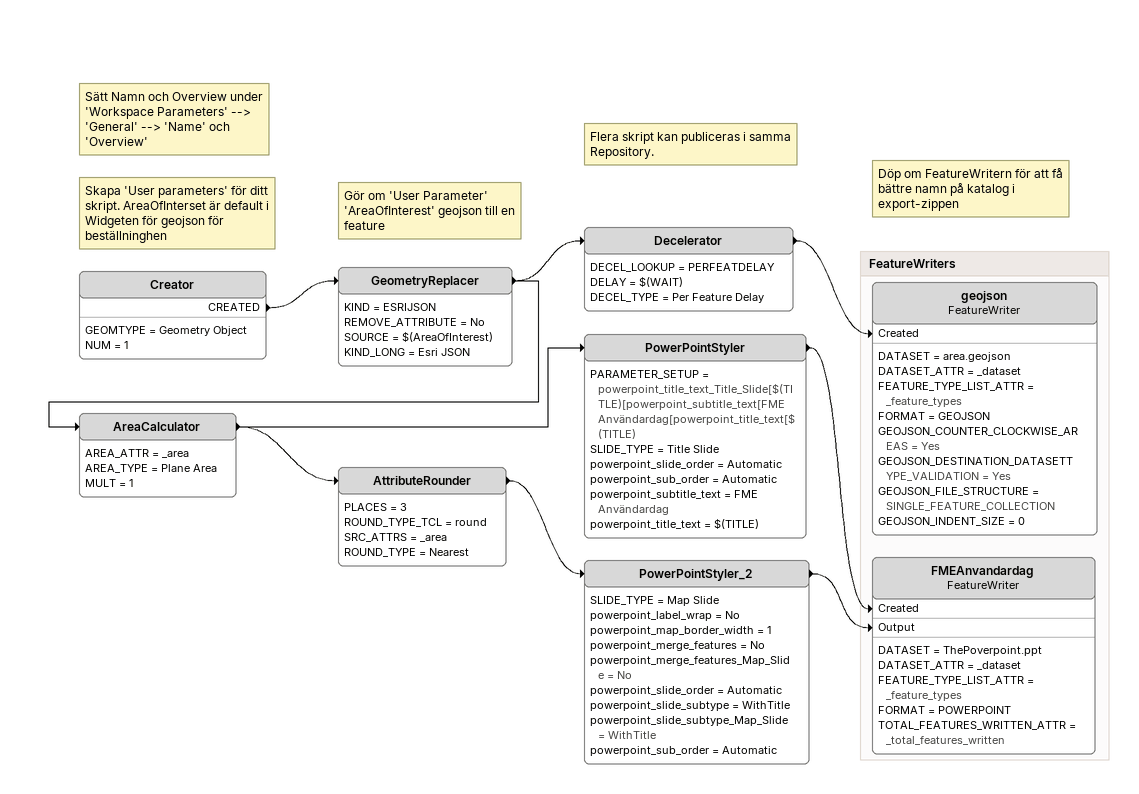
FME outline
Note: Sätt Namn och Overview under 'Workspace Parameters' --> 'General' --> 'Name' och 'Overview'
Note: Skapa 'User parameters' för ditt skript. AreaOfInterset är default i Widgeten för geojson för beställninghen
Creator
    GEOMTYPE = Geometry Object
    NUM = 1
    CREATED -> GeometryReplacer
Note: Gör om 'User Parameter' 'AreaOfInterest' geojson till en feature
GeometryReplacer
    KIND = ESRIJSON
    REMOVE_ATTRIBUTE = No
    SOURCE = $(AreaOfInterest)
    KIND_LONG = Esri JSON
    -> Decelerator
    -> AreaCalculator
Note: Flera skript kan publiceras i samma Repository.
Note: Döp om FeatureWritern för att få bättre namn på katalog i export-zippen
Decelerator
    DECEL_LOOKUP = PERFEATDELAY
    DELAY = $(WAIT)
    DECEL_TYPE = Per Feature Delay
    -> geojson [Created]
AreaCalculator
    AREA_ATTR = _area
    AREA_TYPE = Plane Area
    MULT = 1
    -> PowerPointStyler
    -> AttributeRounder
PowerPointStyler
    PARAMETER_SETUP = powerpoint_title_text_Title_Slide[$(TITLE)[powerpoint_subtitle_text[FME Användardag[powerpoint_title_text[$(TITLE)
    SLIDE_TYPE = Title Slide
    powerpoint_slide_order = Automatic
    powerpoint_sub_order = Automatic
    powerpoint_subtitle_text = FME Användardag
    powerpoint_title_text = $(TITLE)
    -> FMEAnvandardag [Created]
AttributeRounder
    PLACES = 3
    ROUND_TYPE_TCL = round
    SRC_ATTRS = _area
    ROUND_TYPE = Nearest
    -> PowerPointStyler_2
PowerPointStyler_2
    SLIDE_TYPE = Map Slide
    powerpoint_label_wrap = No
    powerpoint_map_border_width = 1
    powerpoint_merge_features = No
    powerpoint_merge_features_Map_Slide = No
    powerpoint_slide_order = Automatic
    powerpoint_slide_subtype = WithTitle
    powerpoint_slide_subtype_Map_Slide = WithTitle
    powerpoint_sub_order = Automatic
    -> FMEAnvandardag [Output]

Bookmark: FeatureWriters
geojson: FeatureWriter
    DATASET = area.geojson
    DATASET_ATTR = _dataset
    FEATURE_TYPE_LIST_ATTR = _feature_types
    FORMAT = GEOJSON
    GEOJSON_COUNTER_CLOCKWISE_AREAS = Yes
    GEOJSON_DESTINATION_DATASETTYPE_VALIDATION = Yes
    GEOJSON_FILE_STRUCTURE = SINGLE_FEATURE_COLLECTION
    GEOJSON_INDENT_SIZE = 0
FMEAnvandardag: FeatureWriter
    DATASET = ThePoverpoint.ppt
    DATASET_ATTR = _dataset
    FEATURE_TYPE_LIST_ATTR = _feature_types
    FORMAT = POWERPOINT
    TOTAL_FEATURES_WRITTEN_ATTR = _total_features_written
